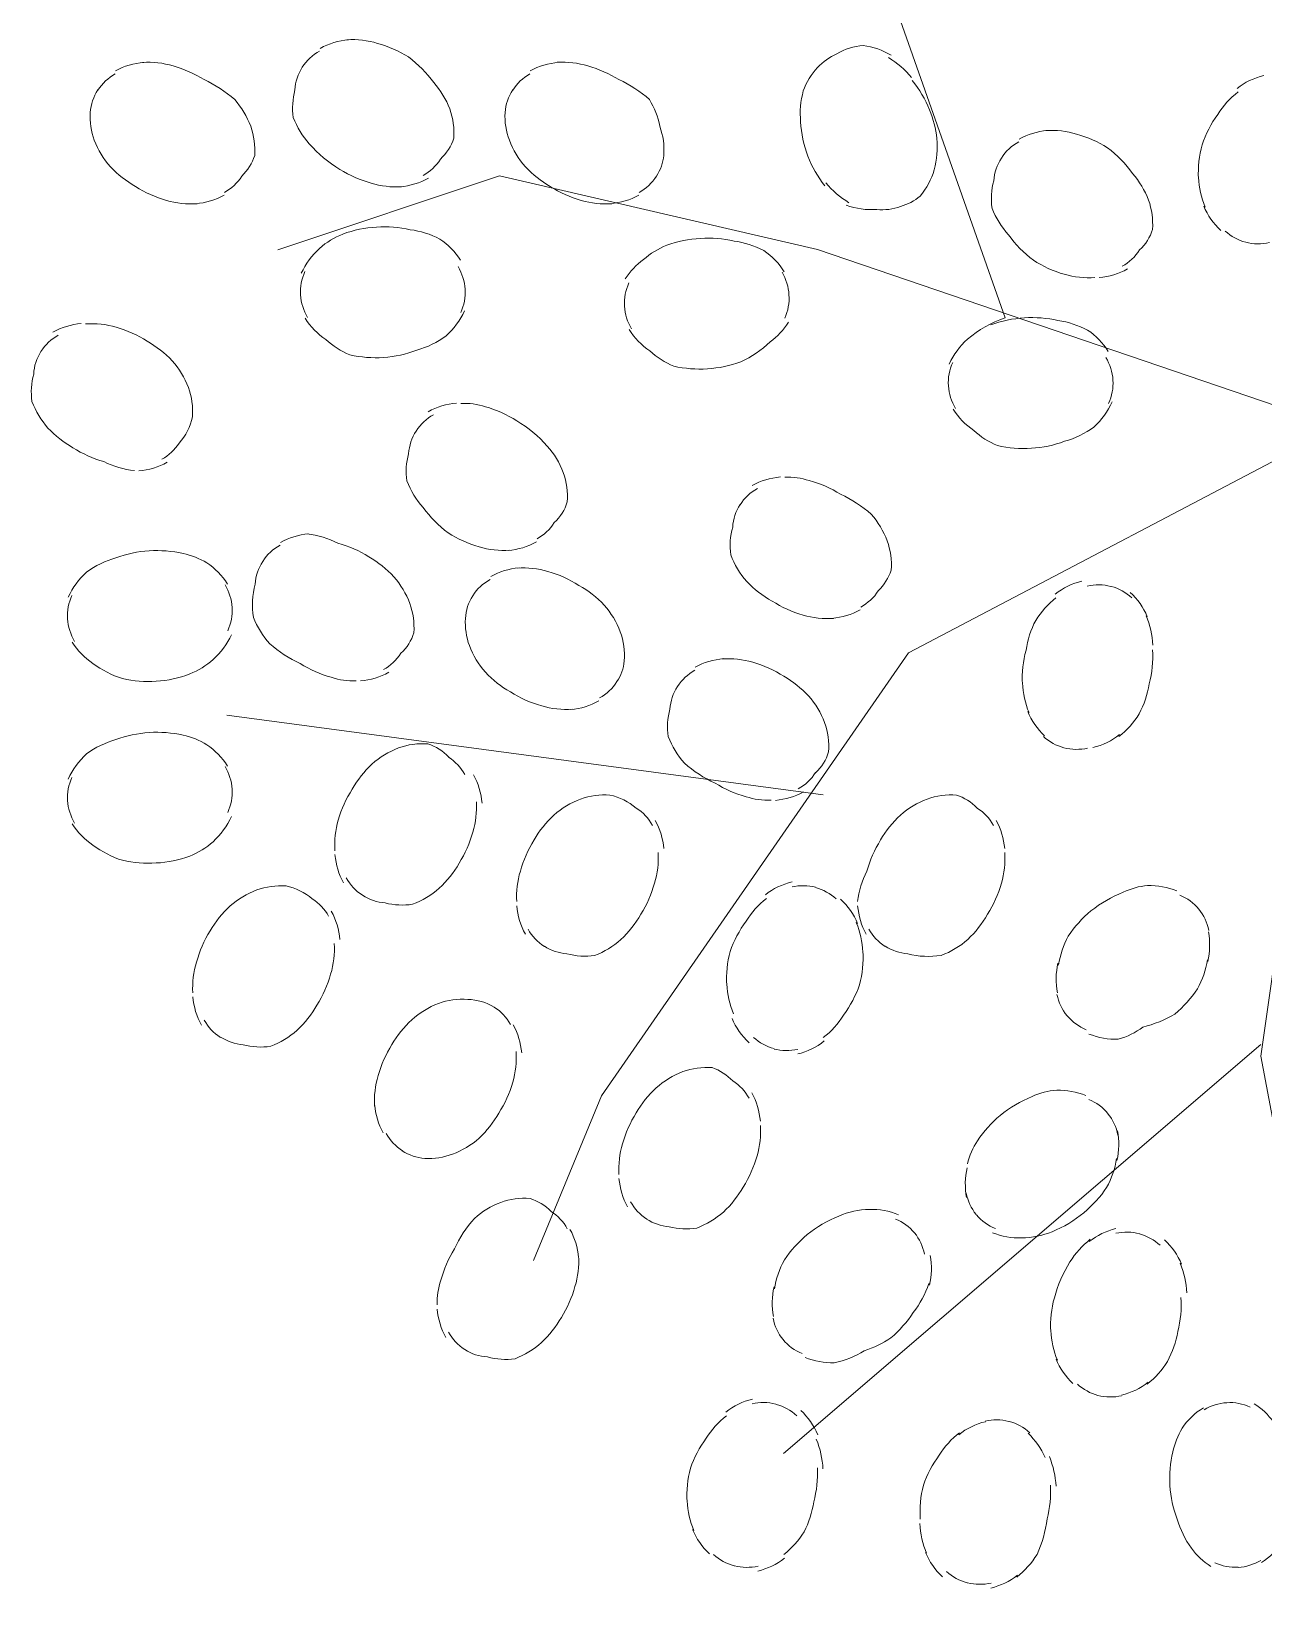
# Model space of a CAD drawing. Header units: metres. Extents: x 14 to 155, y 0 to 125.
# Drawn here: x 34.5162 to 34.8633, y 98.2281 to 98.6688 of the extents above; entities that cross this region are included whole.
import ezdxf

# ---------------------------------------------------------------- set-up
doc = ezdxf.new("R2010")
doc.units = ezdxf.units.M
doc.layers.add('PDF_Geometry', color=7, linetype='Continuous', true_color=0xc0c0c0)

msp = doc.modelspace()

# ---------------------------------------------------------------- linework, layer by layer
at = {"layer": 'PDF_Geometry', "color": 0, "lineweight": 0}
for points in [[(34.77473, 98.57507, -0.102553), (34.77989, 98.5821, -0.088992), (34.79048, 98.5881), (34.74885, 98.70651), (34.65444, 98.8041)], [(34.63147, 98.63282, 0.125626), (34.63522, 98.63872, 0.102689), (34.6341, 98.64697, 0.089013), (34.6296, 98.65438, 0.073797), (34.62247, 98.6616, 0.072677), (34.61375, 98.66544, 0.090683), (34.60513, 98.66647)], [(34.75841, 98.66207, 0.114729), (34.75054, 98.66479, 0.126077), (34.74313, 98.66245, 0.114174), (34.73769, 98.6586, 0.105028), (34.73366, 98.65204, 0.091371), (34.73291, 98.64332, 0.077008), (34.73498, 98.63366, 0.079606), (34.73976, 98.62532)], [(34.5755, 98.62803, 0.125626), (34.57916, 98.63384, 0.102689), (34.57803, 98.64209, 0.089013), (34.57353, 98.64959, 0.073797), (34.56491, 98.65522, 0.072677), (34.55619, 98.65906, 0.090683), (34.54756, 98.66009)], [(34.59256, 98.65869, 0.132733), (34.5905, 98.65231, 0.102689), (34.59003, 98.64453, 0.089013), (34.59453, 98.63713, 0.073797), (34.60316, 98.62991, 0.072677), (34.61197, 98.62606, 0.090683), (34.6205, 98.62503)], [(34.69232, 98.62804, 0.125626), (34.69438, 98.63385, 0.102689), (34.69326, 98.6421, 0.089013), (34.69035, 98.6496, 0.073797), (34.68172, 98.65522, 0.072677), (34.673, 98.65907, 0.090683), (34.66438, 98.6601)], [(34.74576, 98.61988, 0.114729), (34.75438, 98.61866, 0.126077), (34.76104, 98.61951, 0.114174), (34.76657, 98.62241, 0.105028), (34.77051, 98.62982, 0.091371), (34.77126, 98.63863, 0.077008), (34.7692, 98.6467, 0.079606), (34.76432, 98.65495)], [(34.535, 98.65231, 0.125626), (34.53284, 98.64594, 0.102689), (34.53397, 98.63816, 0.089013), (34.53856, 98.63066, 0.073797), (34.54559, 98.62512, 0.072677), (34.55431, 98.62119, 0.090683), (34.56294, 98.62025)], [(34.65182, 98.65232, 0.125626), (34.64966, 98.64594, 0.102689), (34.65088, 98.63816, 0.089013), (34.65538, 98.63066, 0.073797), (34.66241, 98.62513, 0.072677), (34.67113, 98.62119, 0.090683), (34.67976, 98.62025)], [(34.85611, 98.65176, 0.087268), (34.85039, 98.64539, 0.079764), (34.84598, 98.63685, 0.081618), (34.84495, 98.62739)], [(34.82836, 98.60723, 0.13598), (34.83201, 98.61304, 0.102689), (34.83089, 98.62129, 0.089013), (34.82639, 98.62879, 0.073797), (34.81936, 98.63601, 0.072677), (34.81064, 98.63985, 0.090683), (34.80201, 98.64088)], [(34.78945, 98.6331, 0.125626), (34.78729, 98.62673, 0.102689), (34.78682, 98.61895, 0.089013), (34.79142, 98.61154, 0.073797), (34.79845, 98.60432, 0.072677), (34.80717, 98.60038, 0.090683), (34.81579, 98.59945)], [(34.6371, 98.60431, 0.112979), (34.63129, 98.61031, 0.088824), (34.62294, 98.61294, 0.074265), (34.61347, 98.61369, 0.074849), (34.604, 98.61172, 0.088992), (34.59744, 98.60769, 0.102553), (34.59228, 98.60066)], [(34.72832, 98.60104, 0.112979), (34.72251, 98.60704, 0.088824), (34.71416, 98.60975, 0.074265), (34.7047, 98.6105, 0.074849), (34.69523, 98.60854, 0.088992), (34.68866, 98.6045, 0.102553), (34.68351, 98.59907)], [(34.59341, 98.588, 0.112979), (34.59922, 98.582, 0.088824), (34.60597, 98.57769, 0.074265), (34.61544, 98.57694, 0.074849), (34.62482, 98.579, 0.088992), (34.63307, 98.58303, 0.102553), (34.63822, 98.59006)], [(34.81954, 98.57863, 0.112979), (34.81373, 98.58463, 0.088824), (34.80539, 98.58735, 0.074265), (34.79592, 98.5881, 0.074849), (34.78645, 98.58613)], [(34.55788, 98.55284, 0.13598), (34.56163, 98.56025, 0.102689), (34.5605, 98.5685, 0.089013), (34.55591, 98.576, 0.073797), (34.54888, 98.58153, 0.072677), (34.54016, 98.58547, 0.090683), (34.53153, 98.5864)], [(34.68463, 98.58482, 0.112979), (34.69045, 98.57882, 0.088824), (34.6972, 98.5745, 0.074265), (34.70667, 98.57375, 0.074849), (34.71604, 98.57572, 0.088992), (34.72429, 98.58135, 0.102553), (34.72945, 98.58688)], [(34.51897, 98.57862, 0.132733), (34.51691, 98.57225, 0.102689), (34.51644, 98.56456, 0.089013), (34.52094, 98.55706, 0.073797), (34.52797, 98.55153, 0.072677), (34.53669, 98.54759, 0.090683), (34.54532, 98.54506)], [(34.66354, 98.53044, 0.13598), (34.6672, 98.53625, 0.102689), (34.66607, 98.5445, 0.089013), (34.66157, 98.552, 0.073797), (34.65294, 98.55913, 0.072677), (34.64413, 98.56306, 0.090683), (34.63719, 98.564)], [(34.77586, 98.56241, 0.112979), (34.78167, 98.55641, 0.088824), (34.78833, 98.5521, 0.074265), (34.79789, 98.55135, 0.074849), (34.80726, 98.55332, 0.088992), (34.81551, 98.55735, 0.102553), (34.82067, 98.56448)], [(34.62463, 98.55622, 0.125626), (34.62248, 98.54984, 0.102689), (34.62201, 98.54215, 0.089013), (34.6266, 98.53465, 0.073797), (34.63363, 98.52753, 0.072677), (34.64235, 98.52359, 0.090683), (34.65098, 98.52265)], [(34.75476, 98.51122, 0.12226), (34.75842, 98.51703, 0.102689), (34.75729, 98.52528, 0.089013), (34.75279, 98.53278, 0.073797), (34.74417, 98.53841, 0.072677), (34.73536, 98.54225, 0.090683), (34.72842, 98.54319)], [(34.71585, 98.5355, 0.13598), (34.71379, 98.52913, 0.102689), (34.71323, 98.52134, 0.089013), (34.71773, 98.51384, 0.073797), (34.72486, 98.50831, 0.072677), (34.73358, 98.50438, 0.090683), (34.7422, 98.50344)], [(34.62032, 98.49359, 0.13598), (34.62398, 98.4994, 0.102689), (34.62285, 98.50765, 0.089013), (34.61835, 98.51515, 0.073797), (34.61132, 98.52078, 0.072677), (34.6026, 98.52462, 0.090683), (34.59397, 98.52725)], [(34.57147, 98.51309, 0.112979), (34.56566, 98.51909, 0.088824), (34.559, 98.52171, 0.074265), (34.54944, 98.52246, 0.074849), (34.54007, 98.52049, 0.088992), (34.53182, 98.51646, 0.102553), (34.52666, 98.50943)], [(34.58141, 98.51946, 0.125626), (34.57926, 98.51309, 0.102689), (34.57879, 98.50371, 0.089013), (34.58338, 98.49631, 0.073797), (34.59201, 98.49068, 0.072677), (34.60073, 98.48684, 0.090683), (34.60776, 98.48581)], [(34.68117, 98.48562, 0.132733), (34.68323, 98.49144, 0.102689), (34.6821, 98.49969, 0.089013), (34.6776, 98.50719, 0.073797), (34.67048, 98.51272, 0.072677), (34.66176, 98.51666, 0.090683), (34.65313, 98.51759)], [(34.64057, 98.50981, 0.13598), (34.63851, 98.50343, 0.102689), (34.63963, 98.49575, 0.089013), (34.64413, 98.48825, 0.073797), (34.65117, 98.48272, 0.072677), (34.65998, 98.47878, 0.090683), (34.6686, 98.47784)], [(34.80483, 98.50925, 0.087268), (34.79911, 98.50288, 0.079764), (34.79639, 98.49444, 0.081618), (34.79536, 98.48497)], [(34.52779, 98.49677, 0.112979), (34.5336, 98.49077, 0.088824), (34.54194, 98.48646, 0.074265), (34.55141, 98.48571, 0.074849), (34.56088, 98.48777, 0.088992), (34.56744, 98.49181, 0.102553), (34.5726, 98.49884)], [(34.82255, 98.47016, 0.087268), (34.82827, 98.47653, 0.079764), (34.83108, 98.48497, 0.081618), (34.83202, 98.49454)], [(34.73714, 98.45994, 0.13598), (34.7408, 98.46584, 0.102689), (34.73967, 98.47409, 0.089013), (34.73517, 98.48159, 0.073797), (34.72814, 98.48713, 0.072677), (34.71942, 98.49106, 0.090683), (34.71079, 98.492)], [(34.69823, 98.48422, 0.12226), (34.69607, 98.47784, 0.102689), (34.69561, 98.47015, 0.089013), (34.7002, 98.46265, 0.073797), (34.70883, 98.45703, 0.072677), (34.71755, 98.45319, 0.090683), (34.72458, 98.45225)], [(34.57148, 98.46181, 0.112979), (34.56566, 98.46781, 0.088824), (34.55901, 98.47052, 0.074265), (34.54944, 98.47127, 0.074849), (34.54007, 98.4693, 0.088992), (34.53182, 98.46527, 0.102553), (34.52666, 98.45815)], [(34.63382, 98.46434, 0.12226), (34.62792, 98.46809, 0.102689), (34.61967, 98.46696, 0.089013), (34.61217, 98.46237, 0.073797), (34.60663, 98.45534, 0.072677), (34.6027, 98.44662, 0.090683), (34.60176, 98.43799)], [(34.60954, 98.42543, 0.125626), (34.61592, 98.42327, 0.102689), (34.62361, 98.4229, 0.089013), (34.63111, 98.4274, 0.073797), (34.63673, 98.43443, 0.072677), (34.64057, 98.44324, 0.090683), (34.6416, 98.45178)], [(34.68661, 98.45, 0.12226), (34.6792, 98.45365, 0.102689), (34.67095, 98.45253, 0.089013), (34.66345, 98.44803, 0.073797), (34.65782, 98.441, 0.072677), (34.65398, 98.43218, 0.090683), (34.65295, 98.42365)], [(34.78261, 98.45, 0.125626), (34.7768, 98.45366, 0.102689), (34.76855, 98.45253, 0.089013), (34.76105, 98.44803, 0.073797), (34.75542, 98.441, 0.072677), (34.75158, 98.43219, 0.090683), (34.74895, 98.42365)], [(34.52779, 98.44558, 0.112979), (34.5336, 98.43958, 0.088824), (34.54194, 98.43527, 0.074265), (34.55141, 98.43452, 0.074849), (34.56088, 98.43649, 0.088992), (34.56745, 98.44052, 0.102553), (34.5726, 98.44765)], [(34.66073, 98.41109, 0.125626), (34.66711, 98.40893, 0.102689), (34.67489, 98.40846, 0.089013), (34.6823, 98.41296, 0.073797), (34.68792, 98.42009, 0.072677), (34.69176, 98.42881, 0.090683), (34.69279, 98.43743)], [(34.75674, 98.41109, 0.12226), (34.76311, 98.40894, 0.102689), (34.77249, 98.40847, 0.089013), (34.77999, 98.41297, 0.073797), (34.78552, 98.42009, 0.072677), (34.78946, 98.42881, 0.090683), (34.79039, 98.43744)], [(34.59538, 98.4244, 0.12226), (34.58798, 98.42805, 0.102689), (34.57973, 98.42693, 0.089013), (34.57223, 98.42243, 0.073797), (34.5666, 98.4154, 0.072677), (34.56276, 98.40658, 0.090683), (34.56173, 98.39796)], [(34.72327, 98.4245, 0.087268), (34.71755, 98.41812, 0.072677), (34.71305, 98.40959, 0.081618), (34.71211, 98.40012)], [(34.83886, 98.42666, 0.102), (34.83061, 98.42816, 0.09382), (34.82377, 98.42628, 0.075517), (34.81468, 98.42103, 0.072693), (34.8083, 98.41391, 0.088362), (34.80558, 98.40575)], [(34.56951, 98.38549, 0.12226), (34.57589, 98.38333, 0.102689), (34.58367, 98.38287, 0.089013), (34.59107, 98.38737, 0.073797), (34.5967, 98.39449, 0.072677), (34.60054, 98.40321, 0.090683), (34.60157, 98.41184)], [(34.7393, 98.38531, 0.087268), (34.74502, 98.39168, 0.072677), (34.74952, 98.40022, 0.081618), (34.75045, 98.40969)], [(34.81411, 98.38634, 0.102), (34.82237, 98.38484, 0.09382), (34.8293, 98.38831, 0.075517), (34.8383, 98.39197, 0.072693), (34.84468, 98.39909, 0.088362), (34.84749, 98.40725)], [(34.64658, 98.39393, 0.125626), (34.63917, 98.39609, 0.102689), (34.63092, 98.39496, 0.089013), (34.62342, 98.39037, 0.073797), (34.61779, 98.38334, 0.072677), (34.61395, 98.37462, 0.090683), (34.61292, 98.36599)], [(34.6207, 98.35343, 0.12226), (34.62708, 98.35127, 0.102689), (34.63486, 98.35249, 0.089013), (34.64236, 98.35699, 0.073797), (34.64789, 98.36402, 0.072677), (34.65183, 98.37274, 0.090683), (34.65276, 98.38137)], [(34.7138, 98.37312, 0.12226), (34.70799, 98.37687, 0.102689), (34.69974, 98.37574, 0.089013), (34.69223, 98.37115, 0.073797), (34.68661, 98.36412, 0.072677), (34.68277, 98.3554, 0.090683), (34.68174, 98.34677)], [(34.81327, 98.369, 0.102), (34.80502, 98.3705, 0.09382), (34.79808, 98.36872, 0.075517), (34.78908, 98.36337, 0.072693), (34.78271, 98.35625, 0.088362), (34.7799, 98.34978)], [(34.68952, 98.33421, 0.125626), (34.69589, 98.33205, 0.102689), (34.70367, 98.33168, 0.089013), (34.71117, 98.33618, 0.073797), (34.71671, 98.34321, 0.072677), (34.72064, 98.35203, 0.090683), (34.72158, 98.36056)], [(34.78693, 98.33037, 0.102), (34.79518, 98.32887, 0.09382), (34.80371, 98.33065, 0.075517), (34.81271, 98.336, 0.072693), (34.81909, 98.34312, 0.088362), (34.8219, 98.35128)], [(34.66261, 98.33637, 0.12226), (34.6567, 98.34002, 0.102689), (34.64845, 98.3389, 0.089013), (34.64105, 98.3344, 0.073797), (34.63542, 98.32577, 0.072677), (34.63158, 98.31696, 0.090683), (34.63055, 98.31002)], [(34.76049, 98.33543, 0.102), (34.75224, 98.33693, 0.09382), (34.74371, 98.33506, 0.075517), (34.73471, 98.32981, 0.072693), (34.72833, 98.32268, 0.088362), (34.72552, 98.31452)], [(34.81449, 98.3285, 0.087268), (34.80877, 98.32212, 0.079764), (34.80437, 98.312, 0.081618), (34.80334, 98.30253)], [(34.63833, 98.29746, 0.13598), (34.6447, 98.29539, 0.102689), (34.65249, 98.29483, 0.089013), (34.65989, 98.29943, 0.073797), (34.66552, 98.30646, 0.072677), (34.66936, 98.31518, 0.090683), (34.67039, 98.3238)], [(34.73415, 98.29521, 0.102), (34.7424, 98.29371, 0.09382), (34.75083, 98.29709, 0.075517), (34.75833, 98.30074, 0.072693), (34.76462, 98.30787, 0.088362), (34.76902, 98.31603)], [(34.83053, 98.28771, 0.087268), (34.83624, 98.29409, 0.072677), (34.83915, 98.30253, 0.081618), (34.83999, 98.31209)], [(34.71202, 98.2788, 0.087268), (34.7063, 98.27243, 0.079764), (34.7019, 98.26399, 0.081618), (34.70096, 98.25452)], [(34.84637, 98.28106, 0.112979), (34.84037, 98.27525, 0.088824), (34.83775, 98.26859, 0.074265), (34.8369, 98.25912, 0.074849), (34.83896, 98.24965, 0.088992), (34.843, 98.24149, 0.102553), (34.84843, 98.23634)], [(34.86268, 98.23746, 0.112979), (34.86868, 98.24328, 0.088824), (34.87131, 98.25153, 0.074265), (34.87206, 98.26109, 0.074849), (34.87009, 98.27046, 0.088992), (34.86606, 98.27703, 0.102553), (34.86062, 98.28218)], [(34.77765, 98.27402, 0.087268), (34.77193, 98.26765, 0.079764), (34.76752, 98.25921, 0.081618), (34.76659, 98.24965)], [(34.72815, 98.23971, 0.087268), (34.73387, 98.24608, 0.079764), (34.73659, 98.25452, 0.081618), (34.73762, 98.26408)], [(34.79378, 98.23334, 0.087268), (34.79949, 98.23971, 0.072677), (34.80231, 98.24974, 0.081618), (34.80324, 98.25921)]]:
    msp.add_lwpolyline(points, format="xyb", dxfattribs=at)
for points in [[(34.58563, 98.60731), (34.64807, 98.62813), (34.7377, 98.60732), (34.88808, 98.55613)], [(34.65764, 98.32249), (34.67686, 98.3689), (34.7633, 98.49369), (34.88808, 98.55932), (34.86249, 98.38006), (34.89128, 98.22809)], [(34.7393, 98.45375), (34.57129, 98.47615)], [(34.86249, 98.38334), (34.72805, 98.26812)]]:
    msp.add_lwpolyline(points, dxfattribs=at)
for centre, radius, start, end in [((34.86455, 98.62716), 0.01962, 202.6548, 227.2282), ((34.86179, 98.62347), 0.01452, 255.9421, 282.4485), ((34.81677, 98.49836), 0.01452, 75.9421, 102.4485), ((34.81241, 98.49636), 0.01962, 22.6548, 47.2282), ((34.81496, 98.48475), 0.01962, 202.6548, 227.2282), ((34.81061, 98.48106), 0.01452, 255.9421, 282.4485), ((34.73361, 98.4136), 0.01452, 75.9421, 102.4485), ((34.73085, 98.40991), 0.01962, 22.6548, 47.2282), ((34.73171, 98.3983), 0.01962, 202.6548, 227.2282), ((34.72895, 98.3962), 0.01452, 255.9421, 282.4485), ((34.82484, 98.31601), 0.01452, 75.9421, 102.4485), ((34.82208, 98.31391), 0.01962, 22.6548, 47.2282), ((34.82294, 98.3023), 0.01962, 202.6548, 227.2282), ((34.82018, 98.29861), 0.01452, 255.9421, 282.4485), ((34.72237, 98.268), 0.01452, 75.9421, 102.4485), ((34.71961, 98.2659), 0.01962, 22.6548, 47.2282), ((34.788, 98.26313), 0.01452, 75.9421, 102.4485), ((34.78364, 98.25944), 0.01962, 22.6548, 47.2282), ((34.72056, 98.25429), 0.01962, 202.6548, 227.2282), ((34.78619, 98.24783), 0.01962, 202.6548, 227.2282), ((34.7178, 98.2506), 0.01452, 255.9421, 282.4485), ((34.78343, 98.24583), 0.01452, 255.9421, 282.4485)]:
    msp.add_arc(centre, radius, start, end, dxfattribs=at)
for points in [[(34.60559, 98.66647), (34.60278, 98.66619), (34.60006, 98.66544), (34.59763, 98.66403)], [(34.59744, 98.66328), (34.59547, 98.66216), (34.59378, 98.66066), (34.59256, 98.65869)], [(34.54794, 98.66009), (34.54512, 98.65981), (34.5424, 98.65906), (34.53997, 98.65766)], [(34.66475, 98.6601), (34.66194, 98.65982), (34.65922, 98.65907), (34.65678, 98.65766)], [(34.76413, 98.65579), (34.76235, 98.65804), (34.7601, 98.65991), (34.75766, 98.66141)], [(34.53987, 98.65681), (34.5379, 98.65569), (34.53622, 98.65419), (34.535, 98.65222)], [(34.65669, 98.65682), (34.65472, 98.65569), (34.65303, 98.65419), (34.65182, 98.65222)], [(34.86333, 98.65636), (34.86061, 98.6557), (34.85798, 98.65448), (34.85582, 98.6527)], [(34.80239, 98.64088), (34.79957, 98.6406), (34.79685, 98.63985), (34.79442, 98.63845)], [(34.79432, 98.6377), (34.79235, 98.63657), (34.79067, 98.63507), (34.78945, 98.6331)], [(34.6266, 98.62822), (34.62857, 98.62935), (34.63025, 98.63085), (34.63147, 98.63282)], [(34.57063, 98.62344), (34.5726, 98.62456), (34.57428, 98.62606), (34.5755, 98.62803)], [(34.62013, 98.62503), (34.62294, 98.62531), (34.62566, 98.62606), (34.6281, 98.62747)], [(34.68744, 98.62344), (34.68941, 98.62457), (34.6911, 98.62607), (34.69232, 98.62804)], [(34.84495, 98.62767), (34.84514, 98.62476), (34.8457, 98.62195), (34.84683, 98.61932)], [(34.56256, 98.62025), (34.56538, 98.62053), (34.5681, 98.62128), (34.57053, 98.62269)], [(34.67938, 98.62025), (34.68219, 98.62054), (34.68491, 98.62129), (34.68735, 98.62269)], [(34.74004, 98.62616), (34.74182, 98.62391), (34.74407, 98.62204), (34.74651, 98.62054)], [(34.85245, 98.61257), (34.85414, 98.61107), (34.85611, 98.60995), (34.85826, 98.60939)], [(34.82348, 98.60263), (34.82545, 98.60376), (34.82714, 98.60526), (34.82836, 98.60723)], [(34.59332, 98.60112), (34.59238, 98.59906), (34.59191, 98.59681), (34.5921, 98.59456)], [(34.63841, 98.59616), (34.63832, 98.59841), (34.63757, 98.60056), (34.63644, 98.60253)], [(34.72963, 98.59457), (34.72954, 98.59682), (34.72879, 98.59897), (34.72767, 98.60094)], [(34.81701, 98.59945), (34.81983, 98.59973), (34.82254, 98.60048), (34.82498, 98.60188)], [(34.63719, 98.58959), (34.63813, 98.59166), (34.6386, 98.59391), (34.63841, 98.59616)], [(34.68454, 98.59794), (34.6836, 98.59588), (34.68313, 98.59363), (34.68332, 98.59138)], [(34.5921, 98.59456), (34.59219, 98.59231), (34.59294, 98.59016), (34.59407, 98.58819)], [(34.72842, 98.588), (34.72935, 98.59007), (34.72982, 98.59232), (34.72963, 98.59457)], [(34.68332, 98.59138), (34.68341, 98.58913), (34.68416, 98.58697), (34.68529, 98.585)], [(34.52384, 98.58322), (34.52188, 98.58209), (34.52019, 98.58059), (34.51897, 98.57862)], [(34.53031, 98.5865), (34.5275, 98.58622), (34.52478, 98.58547), (34.52234, 98.58406)], [(34.77576, 98.57554), (34.77482, 98.57347), (34.77436, 98.57122), (34.77454, 98.56897)], [(34.82086, 98.57057), (34.82076, 98.57282), (34.82001, 98.57498), (34.81889, 98.57694)], [(34.81964, 98.56401), (34.82058, 98.56607), (34.82105, 98.56832), (34.82086, 98.57057)], [(34.77454, 98.56897), (34.77464, 98.56672), (34.77539, 98.56457), (34.77651, 98.5626)], [(34.62951, 98.56081), (34.62754, 98.55969), (34.62585, 98.55819), (34.62463, 98.55622)], [(34.63598, 98.56409), (34.63316, 98.56381), (34.63044, 98.56306), (34.62801, 98.56166)], [(34.553, 98.54825), (34.55497, 98.54937), (34.55666, 98.55087), (34.55788, 98.55284)], [(34.54653, 98.54496), (34.54935, 98.54525), (34.55207, 98.546), (34.5545, 98.5474)], [(34.7272, 98.54328), (34.72439, 98.543), (34.72167, 98.54225), (34.71923, 98.54085)], [(34.72073, 98.54), (34.71876, 98.53888), (34.71707, 98.53738), (34.71585, 98.53541)], [(34.65867, 98.52584), (34.66063, 98.52697), (34.66232, 98.52847), (34.66354, 98.53044)], [(34.59435, 98.52725), (34.59154, 98.52697), (34.58882, 98.52622), (34.58638, 98.52481)], [(34.58629, 98.52406), (34.58432, 98.52293), (34.58263, 98.52143), (34.58141, 98.51946)], [(34.65051, 98.52256), (34.65332, 98.52284), (34.65604, 98.52359), (34.65848, 98.525)], [(34.6536, 98.51769), (34.65079, 98.5174), (34.64807, 98.51665), (34.64563, 98.51525)], [(34.57279, 98.50653), (34.57269, 98.50878), (34.57194, 98.51093), (34.57082, 98.5129)], [(34.64545, 98.5144), (34.64348, 98.51328), (34.64179, 98.51178), (34.64057, 98.50981)], [(34.81214, 98.51394), (34.80942, 98.51329), (34.8068, 98.51207), (34.80464, 98.51029)], [(34.8262, 98.50925), (34.82452, 98.51075), (34.82255, 98.51188), (34.82039, 98.51244)], [(34.52769, 98.5099), (34.52675, 98.50784), (34.52629, 98.50559), (34.52647, 98.50334)], [(34.74989, 98.50663), (34.75186, 98.50775), (34.75354, 98.50925), (34.75476, 98.51122)], [(34.52647, 98.50334), (34.52657, 98.50109), (34.52732, 98.49893), (34.52844, 98.49696)], [(34.57157, 98.49996), (34.57251, 98.50203), (34.57297, 98.50428), (34.57279, 98.50653)], [(34.74173, 98.50344), (34.74454, 98.50372), (34.74726, 98.50447), (34.7497, 98.50588)], [(34.83211, 98.49585), (34.83192, 98.49875), (34.83136, 98.50157), (34.83024, 98.50419)], [(34.61545, 98.489), (34.61741, 98.49012), (34.6191, 98.49162), (34.62032, 98.49359)], [(34.71117, 98.49209), (34.70836, 98.49181), (34.70564, 98.49106), (34.7032, 98.48966)], [(34.60898, 98.48581), (34.61179, 98.48609), (34.61451, 98.48684), (34.61695, 98.48825)], [(34.67629, 98.48103), (34.67826, 98.48215), (34.67995, 98.48365), (34.68117, 98.48562)], [(34.70311, 98.48881), (34.70114, 98.48769), (34.69945, 98.48619), (34.69823, 98.48422)], [(34.79536, 98.48525), (34.79555, 98.48235), (34.79611, 98.47953), (34.79724, 98.47691)], [(34.66814, 98.47775), (34.67095, 98.47803), (34.67367, 98.47878), (34.67611, 98.48019)], [(34.80127, 98.47016), (34.80295, 98.46866), (34.80492, 98.46753), (34.80708, 98.46697)], [(34.81524, 98.46707), (34.81796, 98.46772), (34.82058, 98.46894), (34.82274, 98.47072)], [(34.63832, 98.45946), (34.6372, 98.46143), (34.6357, 98.46312), (34.63373, 98.46434)], [(34.57279, 98.45534), (34.5727, 98.45759), (34.57195, 98.45974), (34.57082, 98.46171)], [(34.6432, 98.4514), (34.64292, 98.45421), (34.64217, 98.45693), (34.64076, 98.45937)], [(34.73226, 98.45544), (34.73423, 98.45656), (34.73592, 98.45806), (34.73714, 98.46003)], [(34.52769, 98.45862), (34.52676, 98.45655), (34.52629, 98.4543), (34.52647, 98.45205)], [(34.57157, 98.44877), (34.57251, 98.45084), (34.57298, 98.45309), (34.57279, 98.45534)], [(34.52647, 98.45215), (34.52657, 98.4499), (34.52732, 98.44774), (34.52844, 98.44577)], [(34.7258, 98.45215), (34.72861, 98.45244), (34.73133, 98.45319), (34.73376, 98.45459)], [(34.6912, 98.44512), (34.69008, 98.44709), (34.68858, 98.44878), (34.68661, 98.45)], [(34.69439, 98.43856), (34.69411, 98.44137), (34.69336, 98.44409), (34.69195, 98.44653)], [(34.7872, 98.44513), (34.78608, 98.44709), (34.78458, 98.44878), (34.78261, 98.45)], [(34.79039, 98.43856), (34.79011, 98.44138), (34.78936, 98.44409), (34.78795, 98.44653)], [(34.60176, 98.43687), (34.60204, 98.43406), (34.60279, 98.43134), (34.6042, 98.4289)], [(34.60495, 98.43031), (34.60607, 98.42834), (34.60757, 98.42665), (34.60954, 98.42543)], [(34.73048, 98.42919), (34.72777, 98.42853), (34.72514, 98.42731), (34.72298, 98.42553)], [(34.59998, 98.41952), (34.59885, 98.42149), (34.59735, 98.42318), (34.59538, 98.4244)], [(34.74295, 98.4244), (34.74127, 98.4259), (34.7393, 98.42703), (34.73714, 98.42759)], [(34.84505, 98.4215), (34.84365, 98.42328), (34.84177, 98.4246), (34.83971, 98.42544)], [(34.60317, 98.41296), (34.60289, 98.41577), (34.60214, 98.41849), (34.60073, 98.42093)], [(34.65295, 98.42243), (34.65323, 98.41962), (34.65398, 98.4169), (34.65539, 98.41446)], [(34.74895, 98.42244), (34.74924, 98.41962), (34.74999, 98.4169), (34.75139, 98.41447)], [(34.84786, 98.4155), (34.8474, 98.41775), (34.84646, 98.41981), (34.84505, 98.4215)], [(34.65614, 98.41587), (34.65726, 98.4139), (34.65876, 98.41221), (34.66073, 98.41099)], [(34.75045, 98.4094), (34.75027, 98.41231), (34.7497, 98.41512), (34.74858, 98.41775)], [(34.75214, 98.41587), (34.75327, 98.4139), (34.75477, 98.41222), (34.75674, 98.411)], [(34.84758, 98.40678), (34.84824, 98.4095), (34.84824, 98.41241), (34.84777, 98.41513)], [(34.80539, 98.40631), (34.80474, 98.40359), (34.80474, 98.40069), (34.80521, 98.39797)], [(34.71211, 98.4004), (34.7123, 98.3975), (34.71286, 98.39468), (34.71399, 98.39206)], [(34.80511, 98.3975), (34.80558, 98.39525), (34.80652, 98.39319), (34.80793, 98.3915)], [(34.56173, 98.39683), (34.56201, 98.39402), (34.56276, 98.3913), (34.56417, 98.38886)], [(34.65117, 98.38906), (34.65004, 98.39102), (34.64854, 98.39271), (34.64658, 98.39393)], [(34.56492, 98.39027), (34.56604, 98.3883), (34.56754, 98.38661), (34.56951, 98.3854)], [(34.65436, 98.38099), (34.65408, 98.38381), (34.65333, 98.38652), (34.65192, 98.38896)], [(34.80802, 98.3915), (34.80943, 98.38972), (34.8113, 98.38841), (34.81336, 98.38756)], [(34.71961, 98.3854), (34.7213, 98.3839), (34.72327, 98.38278), (34.72542, 98.38221)], [(34.73208, 98.38071), (34.7348, 98.38137), (34.73742, 98.38259), (34.73958, 98.38437)], [(34.71839, 98.36824), (34.71727, 98.37021), (34.71577, 98.3719), (34.7138, 98.37312)], [(34.72158, 98.36178), (34.7213, 98.36459), (34.72055, 98.36731), (34.71914, 98.36974)], [(34.81946, 98.36394), (34.81805, 98.36572), (34.81618, 98.36703), (34.81412, 98.36787)], [(34.61292, 98.36646), (34.6132, 98.36365), (34.61395, 98.36093), (34.61536, 98.35849)], [(34.82227, 98.35784), (34.8218, 98.36009), (34.82087, 98.36215), (34.81946, 98.36384)], [(34.6162, 98.3583), (34.61733, 98.35633), (34.61883, 98.35465), (34.6208, 98.35343)], [(34.82199, 98.35072), (34.82265, 98.35344), (34.82265, 98.35634), (34.82218, 98.35906)], [(34.68174, 98.34565), (34.68202, 98.34284), (34.68277, 98.34012), (34.68417, 98.33768)], [(34.7798, 98.34865), (34.77915, 98.34593), (34.77915, 98.34303), (34.77961, 98.34031)], [(34.77952, 98.34153), (34.77999, 98.33928), (34.78093, 98.33721), (34.78233, 98.33553)], [(34.6672, 98.33149), (34.66608, 98.33346), (34.66458, 98.33515), (34.66261, 98.33637)], [(34.68502, 98.33909), (34.68614, 98.33712), (34.68764, 98.33543), (34.68961, 98.33421)], [(34.76499, 98.33028), (34.76358, 98.33206), (34.76171, 98.33337), (34.75965, 98.33421)], [(34.78243, 98.33543), (34.78383, 98.33365), (34.78571, 98.33234), (34.78777, 98.3315)], [(34.82171, 98.3315), (34.81899, 98.33084), (34.81637, 98.32962), (34.81421, 98.32784)], [(34.67039, 98.32333), (34.67011, 98.32615), (34.66936, 98.32887), (34.66795, 98.3313)], [(34.7678, 98.32428), (34.76733, 98.32653), (34.7664, 98.32859), (34.76499, 98.33028)], [(34.83418, 98.32681), (34.83249, 98.32831), (34.83052, 98.32943), (34.82837, 98.33)], [(34.76921, 98.31556), (34.76987, 98.31828), (34.76987, 98.32118), (34.7694, 98.3239)], [(34.84168, 98.3134), (34.84149, 98.31631), (34.84093, 98.31912), (34.83981, 98.32175)], [(34.72543, 98.31509), (34.72477, 98.31237), (34.72477, 98.30946), (34.72524, 98.30674)], [(34.63055, 98.3088), (34.63083, 98.30599), (34.63158, 98.30327), (34.63299, 98.30083)], [(34.72515, 98.30627), (34.72561, 98.30402), (34.72655, 98.30196), (34.72796, 98.30027)], [(34.63374, 98.30233), (34.63486, 98.30036), (34.63636, 98.29868), (34.63833, 98.29746)], [(34.80334, 98.30281), (34.80352, 98.2999), (34.80409, 98.29709), (34.80521, 98.29446)], [(34.72796, 98.30027), (34.72936, 98.29849), (34.73124, 98.29718), (34.7333, 98.29634)], [(34.81084, 98.28771), (34.81252, 98.28621), (34.81449, 98.28509), (34.81665, 98.28453)], [(34.82331, 98.28462), (34.82603, 98.28528), (34.82865, 98.2865), (34.83081, 98.28828)], [(34.71933, 98.28349), (34.71661, 98.28283), (34.71399, 98.28162), (34.71183, 98.27983)], [(34.7318, 98.2788), (34.73012, 98.2803), (34.72815, 98.28143), (34.72599, 98.28199)], [(34.85293, 98.28246), (34.85068, 98.28237), (34.84853, 98.28162), (34.84656, 98.2805)], [(34.8595, 98.28125), (34.85743, 98.28218), (34.85518, 98.28265), (34.85293, 98.28246)], [(34.78496, 98.27712), (34.78224, 98.27646), (34.77962, 98.27524), (34.77746, 98.27346)], [(34.79743, 98.27402), (34.79574, 98.27552), (34.79377, 98.27665), (34.79162, 98.27721)], [(34.73921, 98.2638), (34.73902, 98.26671), (34.73846, 98.26952), (34.73733, 98.27215)], [(34.80484, 98.25893), (34.80465, 98.26184), (34.80409, 98.26465), (34.80296, 98.26727)], [(34.70096, 98.2548), (34.70115, 98.2519), (34.70171, 98.24908), (34.70283, 98.24646)], [(34.76649, 98.24843), (34.76668, 98.24552), (34.76724, 98.24271), (34.76837, 98.24008)], [(34.70837, 98.23971), (34.71005, 98.23821), (34.71202, 98.23708), (34.71418, 98.23652)], [(34.72084, 98.23502), (34.72355, 98.23568), (34.72618, 98.2369), (34.72834, 98.23868)], [(34.77399, 98.23493), (34.77568, 98.23343), (34.77765, 98.2323), (34.77981, 98.23174)], [(34.84956, 98.23737), (34.85162, 98.23643), (34.85387, 98.23596), (34.85612, 98.23615)], [(34.85612, 98.23606), (34.85837, 98.23615), (34.86053, 98.2369), (34.8625, 98.23803)], [(34.78646, 98.23024), (34.78918, 98.2309), (34.79181, 98.23212), (34.79396, 98.2339)]]:
    msp.add_open_spline(points, degree=3, dxfattribs=at)

doc.saveas('drawing.dxf')
